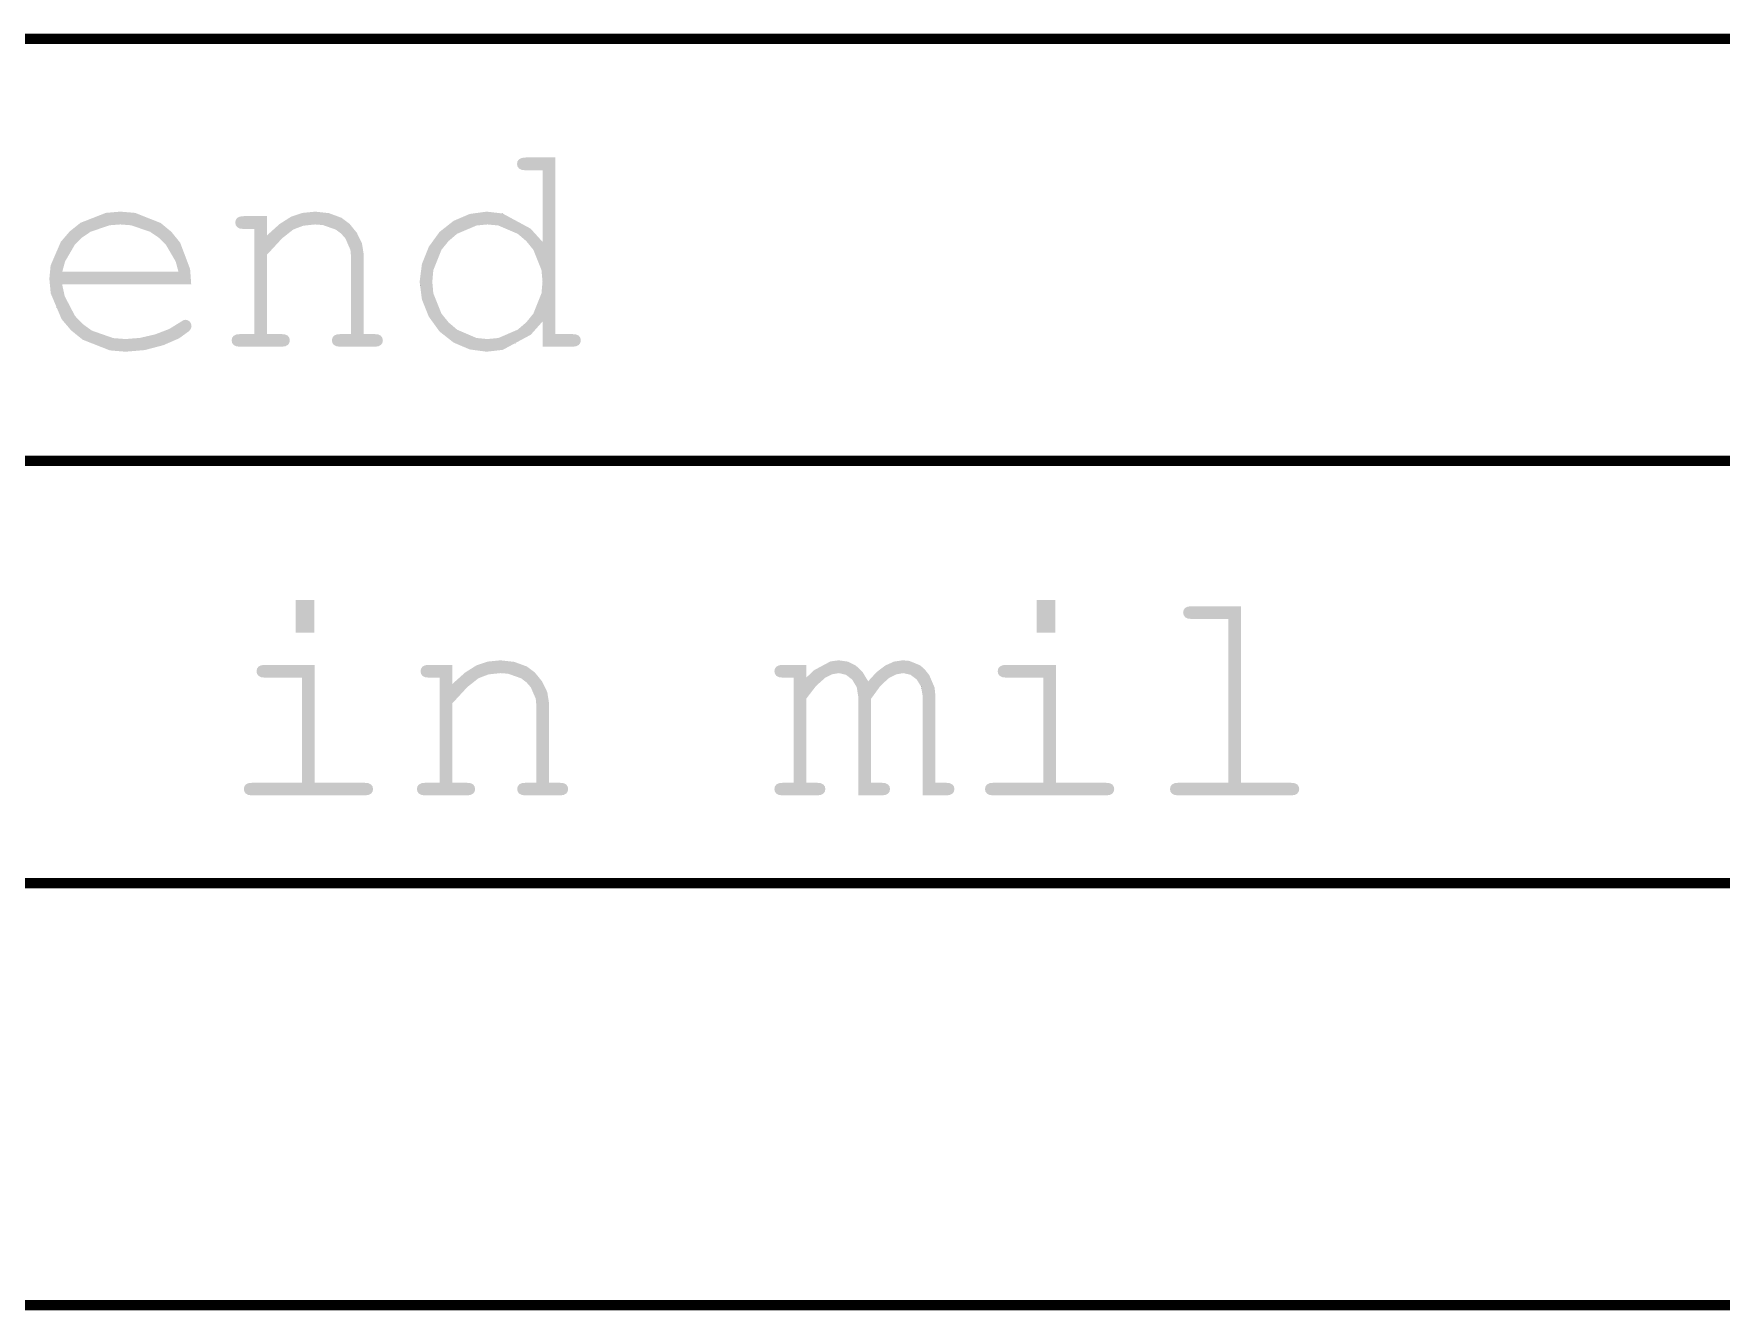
# Model space of a CAD drawing. Extents: x 0 to 8972, y -7 to 3200.
# Drawn here: x 6101 to 6747, y 2712 to 3200 of the extents above; entities that cross this region are included whole.
import ezdxf

# ---------------------------------------------------------------- set-up
doc = ezdxf.new("R2010")
doc.units = 0
doc.layers.add('DRILL_SYMBOLS', color=255, linetype='CONTINUOUS')

msp = doc.modelspace()

# ---------------------------------------------------------------- hatches: boundary and pattern name
at = {"layer": 'DRILL_SYMBOLS'}
for points in [[(6300.563819, 3152.557008), (6300.563819, 3085.024252), (6307.022953, 3085.024252), (6308.55126, 3084.858465), (6309.560472, 3084.361063), (6310.122795, 3083.589685), (6310.310197, 3082.602087), (6310.122795, 3081.650512), (6309.560472, 3080.871969), (6308.55126, 3080.352913), (6307.022953, 3080.179921), (6295.661772, 3080.179921), (6295.661772, 3105.036102), (6295.27248, 3109.469567), (6292.158268, 3117.255157), (6289.433307, 3120.607283), (6286.171299, 3123.382717), (6278.760551, 3126.554606), (6274.61185, 3126.951102), (6270.437913, 3126.554606), (6262.998346, 3123.382717), (6259.732717, 3120.607283), (6257.007795, 3117.255157), (6253.893543, 3109.469567), (6253.504252, 3105.036102), (6253.893543, 3100.626063), (6257.007795, 3092.854921), (6259.732717, 3089.49378), (6262.998346, 3086.705748), (6270.437913, 3083.519409), (6274.61185, 3083.121142), (6278.760551, 3083.519409), (6286.171299, 3086.705748), (6289.433307, 3089.49378), (6292.158268, 3092.854921), (6295.27248, 3100.626063), (6295.661772, 3105.036102), (6295.661772, 3089.810945), (6291.167047, 3084.765157), (6280.469055, 3078.998504), (6274.265827, 3078.277677), (6267.828307, 3079.149724), (6261.664724, 3081.765866), (6256.27248, 3085.99748), (6252.149016, 3091.714094), (6249.532165, 3098.274173), (6248.659882, 3105.036102), (6249.532165, 3111.834094), (6252.149016, 3118.386929), (6256.27248, 3124.089173), (6261.664724, 3128.335197), (6267.842717, 3130.973661), (6274.323504, 3131.85315), (6280.415, 3131.132244), (6291.084134, 3125.365157), (6295.661772, 3120.318937), (6295.661772, 3147.655), (6289.202638, 3147.655), (6287.674331, 3147.827992), (6286.665118, 3148.347047), (6286.102795, 3149.14), (6285.915394, 3150.134843), (6286.102795, 3151.086417), (6286.665118, 3151.864961), (6287.674331, 3152.384016), (6289.202638, 3152.557008)], [(6161.288307, 3103.998031), (6111.921929, 3103.998031), (6112.889724, 3099.526732), (6116.825748, 3091.957402), (6119.794016, 3088.85937), (6123.292126, 3086.348898), (6131.467008, 3083.479764), (6136.14374, 3083.121142), (6141.694606, 3083.568071), (6147.504961, 3084.908937), (6152.897165, 3086.985079), (6157.193661, 3089.637953), (6158.217323, 3090.286732), (6159.096811, 3090.503031), (6159.96189, 3090.322795), (6160.711614, 3089.782126), (6161.23063, 3088.996339), (6161.403661, 3088.080827), (6161.172992, 3087.114843), (6160.480906, 3086.177677), (6156.638583, 3083.387835), (6150.648031, 3080.785433), (6143.489606, 3078.904606), (6136.14374, 3078.277677), (6130.172992, 3078.787638), (6119.777795, 3082.867402), (6115.353346, 3086.437205), (6111.70748, 3090.73189), (6107.540748, 3100.608071), (6107.019882, 3106.189528), (6107.508307, 3111.278976), (6111.415512, 3120.333346), (6114.834331, 3124.298228), (6118.974016, 3127.603504), (6128.648307, 3131.380945), (6134.182953, 3131.85315), (6139.859921, 3131.368346), (6149.635157, 3127.489961), (6153.733425, 3124.096378), (6157.081929, 3119.931457), (6156.38626, 3108.900079), (6155.371614, 3112.720787), (6151.579764, 3119.237598), (6148.802559, 3121.933701), (6145.585591, 3124.128819), (6138.275787, 3126.63752), (6134.182953, 3126.951102), (6130.09189, 3126.641102), (6122.796535, 3124.16126), (6119.592165, 3121.991378), (6116.823976, 3119.313307), (6113.017677, 3112.767638), (6111.979606, 3108.900079), (6156.38626, 3108.900079), (6157.081929, 3119.931457), (6160.85937, 3109.882283)], [(6190.29685, 3130.122992), (6190.29685, 3122.79878), (6195.126772, 3127.138543), (6199.466535, 3129.892323), (6203.820669, 3131.362913), (6208.693898, 3131.85315), (6213.985197, 3131.262008), (6218.786299, 3129.488622), (6221.864488, 3127.188976), (6224.639921, 3123.750354), (6226.607953, 3119.691772), (6227.263937, 3115.532244), (6227.263937, 3085.024252), (6231.358583, 3085.024252), (6232.843622, 3084.858465), (6233.838465, 3084.361063), (6234.400748, 3083.589685), (6234.588189, 3082.602087), (6234.400748, 3081.650512), (6233.838465, 3080.871969), (6232.843622, 3080.352913), (6231.358583, 3080.179921), (6218.382638, 3080.179921), (6216.854331, 3080.352913), (6215.845079, 3080.871969), (6215.282795, 3081.650512), (6215.095354, 3082.602087), (6215.282795, 3083.589685), (6215.845079, 3084.361063), (6216.854331, 3084.858465), (6218.382638, 3085.024252), (6222.419606, 3085.024252), (6222.419606, 3114.724843), (6222.185315, 3117.192087), (6220.310984, 3121.531811), (6218.670984, 3123.404331), (6216.638071, 3124.956024), (6211.620709, 3126.729409), (6208.63622, 3126.951102), (6204.166732, 3126.46811), (6200.331575, 3125.019134), (6196.063937, 3121.652559), (6190.29685, 3115.41689), (6190.29685, 3085.024252), (6195.775591, 3085.024252), (6197.260591, 3084.858465), (6198.255433, 3084.361063), (6198.817717, 3083.589685), (6199.005157, 3082.602087), (6198.817717, 3081.650512), (6198.255433, 3080.871969), (6197.260591, 3080.352913), (6195.775591, 3080.179921), (6179.97374, 3080.179921), (6178.488701, 3080.352913), (6177.493858, 3080.871969), (6176.931575, 3081.650512), (6176.744134, 3082.602087), (6176.931575, 3083.589685), (6177.493858, 3084.361063), (6178.488701, 3084.858465), (6179.97374, 3085.024252), (6185.45248, 3085.024252), (6185.45248, 3125.220945), (6181.357835, 3125.220945), (6179.872795, 3125.393976), (6178.877992, 3125.913031), (6178.315669, 3126.705984), (6178.128268, 3127.700827), (6178.315669, 3128.652402), (6178.877992, 3129.430945), (6179.872795, 3129.95), (6181.357835, 3130.122992)], [(6208.347874, 2983.382953), (6208.347874, 2970.868346), (6201.196654, 2970.868346), (6201.196654, 2983.382953)], [(6491.858543, 2983.382953), (6491.858543, 2970.868346), (6484.707362, 2970.868346), (6484.707362, 2983.382953)], [(6562.793898, 2980.960748), (6562.793898, 2913.427992), (6581.825354, 2913.427992), (6583.353622, 2913.262205), (6584.362874, 2912.764803), (6584.925157, 2911.993425), (6585.112598, 2911.005827), (6584.925157, 2910.054252), (6584.362874, 2909.275709), (6583.353622, 2908.756654), (6581.825354, 2908.583661), (6538.91811, 2908.583661), (6537.433071, 2908.756654), (6536.438268, 2909.275709), (6535.875945, 2910.054252), (6535.688543, 2911.005827), (6535.875945, 2911.993425), (6536.438268, 2912.764803), (6537.433071, 2913.262205), (6538.91811, 2913.427992), (6557.949528, 2913.427992), (6557.949528, 2976.05874), (6543.99315, 2976.05874), (6542.500906, 2976.231732), (6541.484449, 2976.750787), (6540.900551, 2977.54374), (6540.705906, 2978.538583), (6540.893346, 2979.490157), (6541.45563, 2980.268701), (6542.464882, 2980.787756), (6543.99315, 2980.960748)], [(6208.520866, 2958.526732), (6208.520866, 2913.427992), (6227.552323, 2913.427992), (6229.080591, 2913.262205), (6230.089843, 2912.764803), (6230.652126, 2911.993425), (6230.839567, 2911.005827), (6230.652126, 2910.054252), (6230.089843, 2909.275709), (6229.080591, 2908.756654), (6227.552323, 2908.583661), (6184.645079, 2908.583661), (6183.160039, 2908.756654), (6182.165236, 2909.275709), (6181.602913, 2910.054252), (6181.415512, 2911.005827), (6181.602913, 2911.993425), (6182.165236, 2912.764803), (6183.160039, 2913.262205), (6184.645079, 2913.427992), (6203.676496, 2913.427992), (6203.676496, 2953.624685), (6189.547126, 2953.624685), (6188.054882, 2953.797717), (6187.038425, 2954.316772), (6186.454488, 2955.095315), (6186.259843, 2956.04689), (6186.447283, 2957.041693), (6187.009567, 2957.834685), (6188.018819, 2958.35374), (6189.547126, 2958.526732)], [(6261.174488, 2958.526732), (6261.174488, 2951.20252), (6266.004449, 2955.542283), (6270.344213, 2958.296063), (6274.698346, 2959.766654), (6279.571575, 2960.25689), (6284.862874, 2959.665748), (6289.663976, 2957.892362), (6292.742165, 2955.592717), (6295.517598, 2952.154094), (6297.48563, 2948.095512), (6298.141614, 2943.935984), (6298.141614, 2913.427992), (6302.23626, 2913.427992), (6303.721299, 2913.262205), (6304.716102, 2912.764803), (6305.278425, 2911.993425), (6305.465827, 2911.005827), (6305.278425, 2910.054252), (6304.716102, 2909.275709), (6303.721299, 2908.756654), (6302.23626, 2908.583661), (6289.260276, 2908.583661), (6287.732008, 2908.756654), (6286.722756, 2909.275709), (6286.160472, 2910.054252), (6285.973031, 2911.005827), (6286.160472, 2911.993425), (6286.722756, 2912.764803), (6287.732008, 2913.262205), (6289.260276, 2913.427992), (6293.297244, 2913.427992), (6293.297244, 2943.128583), (6293.062953, 2945.595827), (6291.188661, 2949.935551), (6289.548661, 2951.808071), (6287.515748, 2953.359764), (6282.498346, 2955.13315), (6279.513898, 2955.354843), (6275.04437, 2954.87185), (6271.209252, 2953.422874), (6266.941614, 2950.056299), (6261.174488, 2943.82063), (6261.174488, 2913.427992), (6266.653268, 2913.427992), (6268.138268, 2913.262205), (6269.13311, 2912.764803), (6269.695394, 2911.993425), (6269.882835, 2911.005827), (6269.695394, 2910.054252), (6269.13311, 2909.275709), (6268.138268, 2908.756654), (6266.653268, 2908.583661), (6250.851378, 2908.583661), (6249.366378, 2908.756654), (6248.371535, 2909.275709), (6247.809252, 2910.054252), (6247.621811, 2911.005827), (6247.809252, 2911.993425), (6248.371535, 2912.764803), (6249.366378, 2913.262205), (6250.851378, 2913.427992), (6256.330157, 2913.427992), (6256.330157, 2953.624685), (6252.235512, 2953.624685), (6250.750472, 2953.797717), (6249.75563, 2954.316772), (6249.193346, 2955.109724), (6249.005906, 2956.104567), (6249.193346, 2957.056142), (6249.75563, 2957.834685), (6250.750472, 2958.35374), (6252.235512, 2958.526732)], [(6396.528386, 2958.526732), (6396.528386, 2953.624685), (6399.617362, 2956.52626), (6405.817008, 2959.842362), (6408.927638, 2960.25689), (6412.445591, 2959.759449), (6415.502126, 2958.267205), (6418.097323, 2955.765748), (6420.231181, 2952.240591), (6423.482362, 2955.765748), (6426.776811, 2958.267205), (6430.100118, 2959.759449), (6433.437835, 2960.25689), (6435.928504, 2960.044213), (6440.109646, 2958.342913), (6441.800118, 2956.854291), (6443.591535, 2954.612323), (6445.638858, 2949.82563), (6445.894764, 2947.280906), (6445.894764, 2913.427992), (6449.989409, 2913.427992), (6451.474449, 2913.262205), (6452.469252, 2912.764803), (6453.031535, 2911.993425), (6453.218976, 2911.005827), (6453.031535, 2910.054252), (6452.469252, 2909.275709), (6451.474449, 2908.756654), (6449.989409, 2908.583661), (6441.050394, 2908.583661), (6441.050394, 2946.819528), (6440.48811, 2950.193268), (6438.80122, 2952.932638), (6436.379055, 2954.749291), (6433.610827, 2955.354843), (6430.885866, 2954.857441), (6428.016732, 2953.365197), (6424.873661, 2950.416772), (6421.326929, 2945.550748), (6421.326929, 2913.427992), (6425.363898, 2913.427992), (6426.848898, 2913.262205), (6427.84374, 2912.764803), (6428.406024, 2911.993425), (6428.593465, 2911.005827), (6428.406024, 2910.054252), (6427.84374, 2909.275709), (6426.848898, 2908.756654), (6425.363898, 2908.583661), (6416.424882, 2908.583661), (6416.424882, 2946.473504), (6415.855354, 2949.998622), (6414.14685, 2952.846142), (6411.73189, 2954.727677), (6409.042992, 2955.354843), (6406.462205, 2954.936732), (6403.910276, 2953.682362), (6400.305827, 2950.467205), (6396.528386, 2945.550748), (6396.528386, 2913.427992), (6400.623031, 2913.427992), (6402.108031, 2913.262205), (6403.102874, 2912.764803), (6403.665157, 2911.993425), (6403.852598, 2911.005827), (6403.665157, 2910.054252), (6403.102874, 2909.275709), (6402.108031, 2908.756654), (6400.623031, 2908.583661), (6387.58937, 2908.583661), (6386.104331, 2908.756654), (6385.109528, 2909.275709), (6384.547205, 2910.054252), (6384.359803, 2911.005827), (6384.547205, 2911.993425), (6385.109528, 2912.764803), (6386.104331, 2913.262205), (6387.58937, 2913.427992), (6391.684016, 2913.427992), (6391.684016, 2953.624685), (6387.58937, 2953.624685), (6386.104331, 2953.797717), (6385.109528, 2954.316772), (6384.547205, 2955.109724), (6384.359803, 2956.104567), (6384.547205, 2957.056142), (6385.109528, 2957.834685), (6386.104331, 2958.35374), (6387.58937, 2958.526732)], [(6492.031575, 2958.526732), (6492.031575, 2913.427992), (6511.062992, 2913.427992), (6512.591299, 2913.262205), (6513.600551, 2912.764803), (6514.162835, 2911.993425), (6514.350276, 2911.005827), (6514.162835, 2910.054252), (6513.600551, 2909.275709), (6512.591299, 2908.756654), (6511.062992, 2908.583661), (6468.155787, 2908.583661), (6466.670748, 2908.756654), (6465.675906, 2909.275709), (6465.113622, 2910.054252), (6464.926181, 2911.005827), (6465.113622, 2911.993425), (6465.675906, 2912.764803), (6466.670748, 2913.262205), (6468.155787, 2913.427992), (6487.187205, 2913.427992), (6487.187205, 2953.624685), (6473.057795, 2953.624685), (6471.565591, 2953.797717), (6470.549134, 2954.316772), (6469.965197, 2955.095315), (6469.770551, 2956.04689), (6469.957992, 2957.041693), (6470.520276, 2957.834685), (6471.529528, 2958.35374), (6473.057795, 2958.526732)]]:
    msp.add_hatch(color=7, dxfattribs=at).paths.add_polyline_path(points)

# ---------------------------------------------------------------- linework, layer by layer
at = {"layer": 'DRILL_SYMBOLS', "color": 7}
for points, const_width in [([(8969.797402, 3197.913386), (2804.212598, 3197.913386)], 3.937008), ([(6300.563819, 3152.557008), (6300.563819, 3085.024252), (6307.022953, 3085.024252), (6308.55126, 3084.858465), (6309.560472, 3084.361063), (6310.122795, 3083.589685), (6310.310197, 3082.602087), (6310.122795, 3081.650512), (6309.560472, 3080.871969), (6308.55126, 3080.352913), (6307.022953, 3080.179921), (6295.661772, 3080.179921), (6295.661772, 3105.036102), (6295.27248, 3109.469567), (6292.158268, 3117.255157), (6289.433307, 3120.607283), (6286.171299, 3123.382717), (6278.760551, 3126.554606), (6274.61185, 3126.951102), (6270.437913, 3126.554606), (6262.998346, 3123.382717), (6259.732717, 3120.607283), (6257.007795, 3117.255157), (6253.893543, 3109.469567), (6253.504252, 3105.036102), (6253.893543, 3100.626063), (6257.007795, 3092.854921), (6259.732717, 3089.49378), (6262.998346, 3086.705748), (6270.437913, 3083.519409), (6274.61185, 3083.121142), (6278.760551, 3083.519409), (6286.171299, 3086.705748), (6289.433307, 3089.49378), (6292.158268, 3092.854921), (6295.27248, 3100.626063), (6295.661772, 3105.036102), (6295.661772, 3089.810945), (6291.167047, 3084.765157), (6280.469055, 3078.998504), (6274.265827, 3078.277677), (6267.828307, 3079.149724), (6261.664724, 3081.765866), (6256.27248, 3085.99748), (6252.149016, 3091.714094), (6249.532165, 3098.274173), (6248.659882, 3105.036102), (6249.532165, 3111.834094), (6252.149016, 3118.386929), (6256.27248, 3124.089173), (6261.664724, 3128.335197), (6267.842717, 3130.973661), (6274.323504, 3131.85315), (6280.415, 3131.132244), (6291.084134, 3125.365157), (6295.661772, 3120.318937), (6295.661772, 3147.655), (6289.202638, 3147.655), (6287.674331, 3147.827992), (6286.665118, 3148.347047), (6286.102795, 3149.14), (6285.915394, 3150.134843), (6286.102795, 3151.086417), (6286.665118, 3151.864961), (6287.674331, 3152.384016), (6289.202638, 3152.557008), (6300.563819, 3152.557008)], 0.000039), ([(6161.288307, 3103.998031), (6111.921929, 3103.998031), (6112.889724, 3099.526732), (6116.825748, 3091.957402), (6119.794016, 3088.85937), (6123.292126, 3086.348898), (6131.467008, 3083.479764), (6136.14374, 3083.121142), (6141.694606, 3083.568071), (6147.504961, 3084.908937), (6152.897165, 3086.985079), (6157.193661, 3089.637953), (6158.217323, 3090.286732), (6159.096811, 3090.503031), (6159.96189, 3090.322795), (6160.711614, 3089.782126), (6161.23063, 3088.996339), (6161.403661, 3088.080827), (6161.172992, 3087.114843), (6160.480906, 3086.177677), (6156.638583, 3083.387835), (6150.648031, 3080.785433), (6143.489606, 3078.904606), (6136.14374, 3078.277677), (6130.172992, 3078.787638), (6119.777795, 3082.867402), (6115.353346, 3086.437205), (6111.70748, 3090.73189), (6107.540748, 3100.608071), (6107.019882, 3106.189528), (6107.508307, 3111.278976), (6111.415512, 3120.333346), (6114.834331, 3124.298228), (6118.974016, 3127.603504), (6128.648307, 3131.380945), (6134.182953, 3131.85315), (6139.859921, 3131.368346), (6149.635157, 3127.489961), (6153.733425, 3124.096378), (6157.081929, 3119.931457), (6156.38626, 3108.900079), (6155.371614, 3112.720787), (6151.579764, 3119.237598), (6148.802559, 3121.933701), (6145.585591, 3124.128819), (6138.275787, 3126.63752), (6134.182953, 3126.951102), (6130.09189, 3126.641102), (6122.796535, 3124.16126), (6119.592165, 3121.991378), (6116.823976, 3119.313307), (6113.017677, 3112.767638), (6111.979606, 3108.900079), (6156.38626, 3108.900079), (6157.081929, 3119.931457), (6160.85937, 3109.882283), (6161.288307, 3103.998031)], 0.000039), ([(6190.29685, 3130.122992), (6190.29685, 3122.79878), (6195.126772, 3127.138543), (6199.466535, 3129.892323), (6203.820669, 3131.362913), (6208.693898, 3131.85315), (6213.985197, 3131.262008), (6218.786299, 3129.488622), (6221.864488, 3127.188976), (6224.639921, 3123.750354), (6226.607953, 3119.691772), (6227.263937, 3115.532244), (6227.263937, 3085.024252), (6231.358583, 3085.024252), (6232.843622, 3084.858465), (6233.838465, 3084.361063), (6234.400748, 3083.589685), (6234.588189, 3082.602087), (6234.400748, 3081.650512), (6233.838465, 3080.871969), (6232.843622, 3080.352913), (6231.358583, 3080.179921), (6218.382638, 3080.179921), (6216.854331, 3080.352913), (6215.845079, 3080.871969), (6215.282795, 3081.650512), (6215.095354, 3082.602087), (6215.282795, 3083.589685), (6215.845079, 3084.361063), (6216.854331, 3084.858465), (6218.382638, 3085.024252), (6222.419606, 3085.024252), (6222.419606, 3114.724843), (6222.185315, 3117.192087), (6220.310984, 3121.531811), (6218.670984, 3123.404331), (6216.638071, 3124.956024), (6211.620709, 3126.729409), (6208.63622, 3126.951102), (6204.166732, 3126.46811), (6200.331575, 3125.019134), (6196.063937, 3121.652559), (6190.29685, 3115.41689), (6190.29685, 3085.024252), (6195.775591, 3085.024252), (6197.260591, 3084.858465), (6198.255433, 3084.361063), (6198.817717, 3083.589685), (6199.005157, 3082.602087), (6198.817717, 3081.650512), (6198.255433, 3080.871969), (6197.260591, 3080.352913), (6195.775591, 3080.179921), (6179.97374, 3080.179921), (6178.488701, 3080.352913), (6177.493858, 3080.871969), (6176.931575, 3081.650512), (6176.744134, 3082.602087), (6176.931575, 3083.589685), (6177.493858, 3084.361063), (6178.488701, 3084.858465), (6179.97374, 3085.024252), (6185.45248, 3085.024252), (6185.45248, 3125.220945), (6181.357835, 3125.220945), (6179.872795, 3125.393976), (6178.877992, 3125.913031), (6178.315669, 3126.705984), (6178.128268, 3127.700827), (6178.315669, 3128.652402), (6178.877992, 3129.430945), (6179.872795, 3129.95), (6181.357835, 3130.122992), (6190.29685, 3130.122992)], 0.000039), ([(2804.212598, 3036.496063), (8969.797402, 3036.496063)], 3.937008), ([(6208.347874, 2983.382953), (6208.347874, 2970.868346), (6201.196654, 2970.868346), (6201.196654, 2983.382953), (6208.347874, 2983.382953)], 0.000039), ([(6491.858543, 2983.382953), (6491.858543, 2970.868346), (6484.707362, 2970.868346), (6484.707362, 2983.382953), (6491.858543, 2983.382953)], 0.000039), ([(6562.793898, 2980.960748), (6562.793898, 2913.427992), (6581.825354, 2913.427992), (6583.353622, 2913.262205), (6584.362874, 2912.764803), (6584.925157, 2911.993425), (6585.112598, 2911.005827), (6584.925157, 2910.054252), (6584.362874, 2909.275709), (6583.353622, 2908.756654), (6581.825354, 2908.583661), (6538.91811, 2908.583661), (6537.433071, 2908.756654), (6536.438268, 2909.275709), (6535.875945, 2910.054252), (6535.688543, 2911.005827), (6535.875945, 2911.993425), (6536.438268, 2912.764803), (6537.433071, 2913.262205), (6538.91811, 2913.427992), (6557.949528, 2913.427992), (6557.949528, 2976.05874), (6543.99315, 2976.05874), (6542.500906, 2976.231732), (6541.484449, 2976.750787), (6540.900551, 2977.54374), (6540.705906, 2978.538583), (6540.893346, 2979.490157), (6541.45563, 2980.268701), (6542.464882, 2980.787756), (6543.99315, 2980.960748), (6562.793898, 2980.960748)], 0.000039), ([(6208.520866, 2958.526732), (6208.520866, 2913.427992), (6227.552323, 2913.427992), (6229.080591, 2913.262205), (6230.089843, 2912.764803), (6230.652126, 2911.993425), (6230.839567, 2911.005827), (6230.652126, 2910.054252), (6230.089843, 2909.275709), (6229.080591, 2908.756654), (6227.552323, 2908.583661), (6184.645079, 2908.583661), (6183.160039, 2908.756654), (6182.165236, 2909.275709), (6181.602913, 2910.054252), (6181.415512, 2911.005827), (6181.602913, 2911.993425), (6182.165236, 2912.764803), (6183.160039, 2913.262205), (6184.645079, 2913.427992), (6203.676496, 2913.427992), (6203.676496, 2953.624685), (6189.547126, 2953.624685), (6188.054882, 2953.797717), (6187.038425, 2954.316772), (6186.454488, 2955.095315), (6186.259843, 2956.04689), (6186.447283, 2957.041693), (6187.009567, 2957.834685), (6188.018819, 2958.35374), (6189.547126, 2958.526732), (6208.520866, 2958.526732)], 0.000039), ([(6261.174488, 2958.526732), (6261.174488, 2951.20252), (6266.004449, 2955.542283), (6270.344213, 2958.296063), (6274.698346, 2959.766654), (6279.571575, 2960.25689), (6284.862874, 2959.665748), (6289.663976, 2957.892362), (6292.742165, 2955.592717), (6295.517598, 2952.154094), (6297.48563, 2948.095512), (6298.141614, 2943.935984), (6298.141614, 2913.427992), (6302.23626, 2913.427992), (6303.721299, 2913.262205), (6304.716102, 2912.764803), (6305.278425, 2911.993425), (6305.465827, 2911.005827), (6305.278425, 2910.054252), (6304.716102, 2909.275709), (6303.721299, 2908.756654), (6302.23626, 2908.583661), (6289.260276, 2908.583661), (6287.732008, 2908.756654), (6286.722756, 2909.275709), (6286.160472, 2910.054252), (6285.973031, 2911.005827), (6286.160472, 2911.993425), (6286.722756, 2912.764803), (6287.732008, 2913.262205), (6289.260276, 2913.427992), (6293.297244, 2913.427992), (6293.297244, 2943.128583), (6293.062953, 2945.595827), (6291.188661, 2949.935551), (6289.548661, 2951.808071), (6287.515748, 2953.359764), (6282.498346, 2955.13315), (6279.513898, 2955.354843), (6275.04437, 2954.87185), (6271.209252, 2953.422874), (6266.941614, 2950.056299), (6261.174488, 2943.82063), (6261.174488, 2913.427992), (6266.653268, 2913.427992), (6268.138268, 2913.262205), (6269.13311, 2912.764803), (6269.695394, 2911.993425), (6269.882835, 2911.005827), (6269.695394, 2910.054252), (6269.13311, 2909.275709), (6268.138268, 2908.756654), (6266.653268, 2908.583661), (6250.851378, 2908.583661), (6249.366378, 2908.756654), (6248.371535, 2909.275709), (6247.809252, 2910.054252), (6247.621811, 2911.005827), (6247.809252, 2911.993425), (6248.371535, 2912.764803), (6249.366378, 2913.262205), (6250.851378, 2913.427992), (6256.330157, 2913.427992), (6256.330157, 2953.624685), (6252.235512, 2953.624685), (6250.750472, 2953.797717), (6249.75563, 2954.316772), (6249.193346, 2955.109724), (6249.005906, 2956.104567), (6249.193346, 2957.056142), (6249.75563, 2957.834685), (6250.750472, 2958.35374), (6252.235512, 2958.526732), (6261.174488, 2958.526732)], 0.000039), ([(6396.528386, 2958.526732), (6396.528386, 2953.624685), (6399.617362, 2956.52626), (6405.817008, 2959.842362), (6408.927638, 2960.25689), (6412.445591, 2959.759449), (6415.502126, 2958.267205), (6418.097323, 2955.765748), (6420.231181, 2952.240591), (6423.482362, 2955.765748), (6426.776811, 2958.267205), (6430.100118, 2959.759449), (6433.437835, 2960.25689), (6435.928504, 2960.044213), (6440.109646, 2958.342913), (6441.800118, 2956.854291), (6443.591535, 2954.612323), (6445.638858, 2949.82563), (6445.894764, 2947.280906), (6445.894764, 2913.427992), (6449.989409, 2913.427992), (6451.474449, 2913.262205), (6452.469252, 2912.764803), (6453.031535, 2911.993425), (6453.218976, 2911.005827), (6453.031535, 2910.054252), (6452.469252, 2909.275709), (6451.474449, 2908.756654), (6449.989409, 2908.583661), (6441.050394, 2908.583661), (6441.050394, 2946.819528), (6440.48811, 2950.193268), (6438.80122, 2952.932638), (6436.379055, 2954.749291), (6433.610827, 2955.354843), (6430.885866, 2954.857441), (6428.016732, 2953.365197), (6424.873661, 2950.416772), (6421.326929, 2945.550748), (6421.326929, 2913.427992), (6425.363898, 2913.427992), (6426.848898, 2913.262205), (6427.84374, 2912.764803), (6428.406024, 2911.993425), (6428.593465, 2911.005827), (6428.406024, 2910.054252), (6427.84374, 2909.275709), (6426.848898, 2908.756654), (6425.363898, 2908.583661), (6416.424882, 2908.583661), (6416.424882, 2946.473504), (6415.855354, 2949.998622), (6414.14685, 2952.846142), (6411.73189, 2954.727677), (6409.042992, 2955.354843), (6406.462205, 2954.936732), (6403.910276, 2953.682362), (6400.305827, 2950.467205), (6396.528386, 2945.550748), (6396.528386, 2913.427992), (6400.623031, 2913.427992), (6402.108031, 2913.262205), (6403.102874, 2912.764803), (6403.665157, 2911.993425), (6403.852598, 2911.005827), (6403.665157, 2910.054252), (6403.102874, 2909.275709), (6402.108031, 2908.756654), (6400.623031, 2908.583661), (6387.58937, 2908.583661), (6386.104331, 2908.756654), (6385.109528, 2909.275709), (6384.547205, 2910.054252), (6384.359803, 2911.005827), (6384.547205, 2911.993425), (6385.109528, 2912.764803), (6386.104331, 2913.262205), (6387.58937, 2913.427992), (6391.684016, 2913.427992), (6391.684016, 2953.624685), (6387.58937, 2953.624685), (6386.104331, 2953.797717), (6385.109528, 2954.316772), (6384.547205, 2955.109724), (6384.359803, 2956.104567), (6384.547205, 2957.056142), (6385.109528, 2957.834685), (6386.104331, 2958.35374), (6387.58937, 2958.526732), (6396.528386, 2958.526732)], 0.000039), ([(6492.031575, 2958.526732), (6492.031575, 2913.427992), (6511.062992, 2913.427992), (6512.591299, 2913.262205), (6513.600551, 2912.764803), (6514.162835, 2911.993425), (6514.350276, 2911.005827), (6514.162835, 2910.054252), (6513.600551, 2909.275709), (6512.591299, 2908.756654), (6511.062992, 2908.583661), (6468.155787, 2908.583661), (6466.670748, 2908.756654), (6465.675906, 2909.275709), (6465.113622, 2910.054252), (6464.926181, 2911.005827), (6465.113622, 2911.993425), (6465.675906, 2912.764803), (6466.670748, 2913.262205), (6468.155787, 2913.427992), (6487.187205, 2913.427992), (6487.187205, 2953.624685), (6473.057795, 2953.624685), (6471.565591, 2953.797717), (6470.549134, 2954.316772), (6469.965197, 2955.095315), (6469.770551, 2956.04689), (6469.957992, 2957.041693), (6470.520276, 2957.834685), (6471.529528, 2958.35374), (6473.057795, 2958.526732), (6492.031575, 2958.526732)], 0.000039), ([(2804.212598, 2875.07874), (8969.797402, 2875.07874)], 3.937008), ([(2804.212598, 2713.661417), (8969.797402, 2713.661417)], 3.937008)]:
    msp.add_lwpolyline(points, dxfattribs=dict(at, const_width=const_width))

doc.saveas('drawing.dxf')
